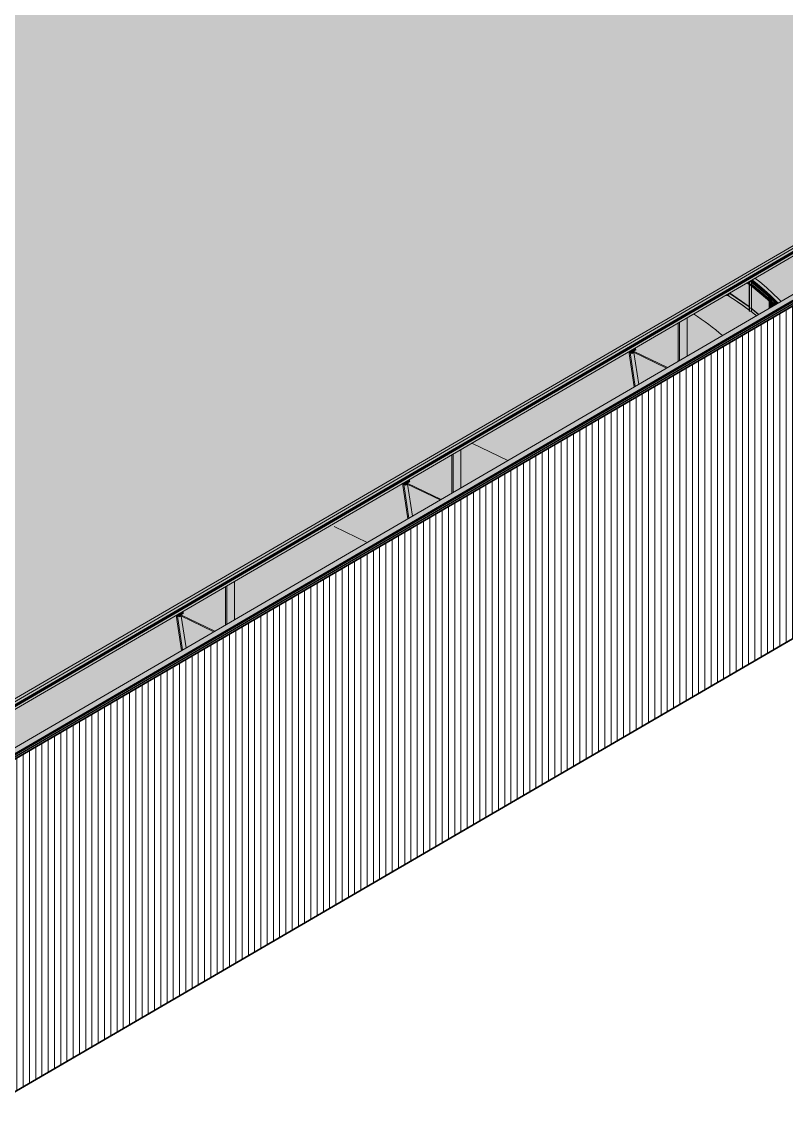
# Model space of a CAD drawing. Header units: inches. Extents: x 27328 to 52026, y -4075 to 4147.
# Drawn here: x 44975 to 45633, y -1983 to -1039 of the extents above; entities that cross this region are included whole.
import ezdxf

# ---------------------------------------------------------------- set-up
doc = ezdxf.new("R2010")
doc.units = ezdxf.units.IN
doc.header["$MEASUREMENT"] = 0
for name, color, linetype, lineweight in [('A-FLOR', 192, 'Continuous', 9), ('A-FLOR-HRAL', 11, 'Continuous', 9), ('A-FLOR-OTLN', 90, 'Continuous', 9), ('A-GLAZ-CWMG', 51, 'Continuous', 9), ('A-ROOF', 132, 'Continuous', 9), ('A-WALL-PATT', 111, 'Continuous', 9), ('C-BLDG-PADS', 91, 'Continuous', 9), ('C-TOPO', 7, 'Continuous', 9), ('L-SITE-WALL', 31, 'Continuous', 9), ('S-BEAM', 12, 'Continuous', 9)]:
    doc.layers.add(name, color=color, linetype=linetype, lineweight=lineweight)
pattern_1 = [(90, (-84912.738, -32813.308), (-5.388, -3.138), [])]

# ---------------------------------------------------------------- blocks, each defined once
blk = doc.blocks.new('Girt_Z - 10_D-1076032-Axon - Looking South West')
at = {"layer": 'S-BEAM'}
for points in [[(-33109.26, -2349.27), (-30973.4, -1105.25), (-30978.1, -1103.19), (-33109.26, -2344.48)], [(-33109.26, -2350.14), (-30970.65, -1104.51), (-30971.08, -1103.9), (-33109.26, -2349.27)]]:
    blk.add_hatch(color=256, dxfattribs=at).paths.add_polyline_path(points, flags=0)
for p, q in [((-30978, -1103.07), (-33109.26, -2344.42)), ((-33109.26, -2349.27), (-30971.08, -1103.9)), ((-33109.26, -2350.14), (-30970.65, -1104.51))]:
    blk.add_line(p, q, dxfattribs=at)
blk = doc.blocks.new('Girt_Z - 10_D-1074189-Axon - Looking South West')
at = {"layer": 'S-BEAM'}
for points in [[(-33109.26, -2309.24), (-30970.65, -1063.62), (-30971.08, -1063), (-33109.26, -2308.38)], [(-33109.26, -2311.25), (-30970.65, -1065.62), (-30970.65, -1063.62), (-33109.26, -2309.24)], [(-33109.26, -2308.38), (-30973.4, -1064.36), (-30974.38, -1063.89), (-33108.73, -2306.85), (-33108.83, -2306.35), (-33109.26, -2306.85), (-33109.26, -2307.85)]]:
    blk.add_hatch(color=256, dxfattribs=at).paths.add_polyline_path(points, flags=0)
for p, q in [((-33109.26, -2308.38), (-30971.08, -1063)), ((-33109.26, -2309.24), (-30970.65, -1063.62)), ((-33109.26, -2311.32), (-30970.69, -1065.72))]:
    blk.add_line(p, q, dxfattribs=at)
blk = doc.blocks.new('Rectangular Mullion - Profile_Polycarbonate_Upper and left-984191-Axon - Looking South West')
at = {"layer": 'A-GLAZ-CWMG'}
blk.add_hatch(color=256, dxfattribs=at).paths.add_polyline_path([(-33108.73, -2307.03), (-30957.81, -1054.23), (-30957.81, -1051.83), (-33108.73, -2304.62)], flags=0)
for p, q in [((-33108.73, -2304.62), (-30957.81, -1051.83)), ((-33108.73, -2307.03), (-30957.81, -1054.23))]:
    blk.add_line(p, q, dxfattribs=at)
blk = doc.blocks.new('Rectangular Mullion - Profile_Polycarbonate_Lower-984192-Axon - Looking South West')
at = {"layer": 'A-GLAZ-CWMG'}
for points in [[(-33109.26, -2350.55), (-30959.33, -1098.11), (-30959.38, -1098.08), (-33109.26, -2350.32)], [(-33109.26, -2352.17), (-30959.33, -1099.96), (-30959.33, -1098.55), (-33109.26, -2351.01), (-33109.26, -2351.22)], [(-33108.78, -2353.47), (-33108.73, -2353.44), (-33108.73, -2352.21), (-30959.11, -1100.06), (-30959.33, -1099.96), (-33109.26, -2352.17), (-33109.26, -2353.23)], [(-33108.73, -2353.54), (-30957.81, -1100.75), (-30957.81, -1099.51), (-33108.73, -2352.31)]]:
    blk.add_hatch(color=256, dxfattribs=at).paths.add_polyline_path(points, flags=0)
for p, q in [((-30959.38, -1098.08), (-33109.26, -2350.27)), ((-30959.11, -1098.21), (-33109.26, -2350.55)), ((-30959.11, -1098.42), (-33109.26, -2350.76)), ((-30959.33, -1099.96), (-33109.26, -2352.17)), ((-30957.9, -1099.47), (-33108.83, -2352.26)), ((-30957.81, -1099.51), (-33108.73, -2352.31)), ((-30957.81, -1100.75), (-33108.73, -2353.54))]:
    blk.add_line(p, q, dxfattribs=at)
blk = doc.blocks.new('Railing - 2_ 8_-939652-Axon - Looking South West')
at = {"layer": 'A-FLOR-HRAL', "transparency": 33554466}
blk.add_hatch(color=256, dxfattribs=at).paths.add_polyline_path([(-31290.23, -1284.93), (-31287.54, -1283.37), (-31290.23, -1280.93), (-31290.23, -1284.32)], flags=0)
blk = doc.blocks.new('Railing - 2_ x 1_2_-939656-Axon - Looking South West')
at = {"layer": 'A-FLOR-HRAL'}
for points in [[(-31291.65, -1285.76), (-31291.4, -1285.61), (-31291.4, -1274), (-31291.65, -1273.8), (-31291.65, -1279.93)], [(-31291.4, -1274), (-31291.41, -1273.8), (-31291.62, -1273.8)], [(-31291.4, -1285.61), (-31290.23, -1284.93), (-31290.34, -1280.76), (-31291.01, -1279.93), (-31291.01, -1279.28), (-31290.15, -1279.01), (-31289.67, -1279.46), (-31289.67, -1277.99), (-31291.01, -1276.74), (-31291.01, -1275.89), (-31290.15, -1275.63), (-31289.67, -1276.07), (-31289.67, -1275.41), (-31291.4, -1274), (-31291.4, -1283.48)], [(-31290.23, -1284.93), (-31289.67, -1284.61), (-31289.67, -1281.38), (-31290.23, -1280.93), (-31290.23, -1284.32)]]:
    blk.add_hatch(color=256, dxfattribs=at).paths.add_polyline_path(points, flags=0)
for p, q in [((-31291.4, -1274), (-31291.65, -1273.77)), ((-31291.65, -1285.77), (-31291.65, -1273.77)), ((-31291.4, -1285.62), (-31291.4, -1274)), ((-31289.67, -1276.07), (-31289.67, -1275.48)), ((-31289.67, -1279.46), (-31289.67, -1277.99)), ((-31289.67, -1284.61), (-31289.67, -1281.38))]:
    blk.add_line(p, q, dxfattribs=at)
blk = doc.blocks.new('Railing - 2_ 8_-V136-Axon - Looking South West')
at = {"layer": 'A-FLOR-HRAL', "transparency": 33554466}
blk.add_hatch(color=256, dxfattribs=at).paths.add_polyline_path([(-31300.74, -1291.05), (-31291.65, -1285.76), (-31291.65, -1279.53), (-31297.06, -1274.78), (-31301.91, -1270.73), (-31307.45, -1266.35), (-31307.45, -1285.47), (-31301.91, -1290.07)], flags=0)
at = {"layer": 'A-FLOR-HRAL'}
for p, q in [((-31307.58, -1285.37), (-31300.7, -1291.09)), ((-31300.52, -1290.98), (-31307.37, -1285.3))]:
    blk.add_line(p, q, dxfattribs=at)
blk = doc.blocks.new('Railing - 2_ x 1_2_-V137-Axon - Looking South West')
at = {"layer": 'A-FLOR-HRAL'}
for points in [[(-31308.55, -1288.43), (-31308.55, -1262.5), (-31308.84, -1262.67), (-31308.84, -1288.21)], [(-31306.99, -1288.69), (-31306.92, -1288.55), (-31306.92, -1285.92), (-31307.45, -1285.47), (-31307.58, -1266.25), (-31308.16, -1265.72), (-31308.16, -1264.98), (-31307.34, -1264.67), (-31306.92, -1264.98), (-31306.92, -1263.38), (-31308.32, -1262.36), (-31308.55, -1262.5), (-31308.55, -1288.43), (-31307.58, -1288.26), (-31307.17, -1288.55)], [(-31306.92, -1285.92), (-31306.92, -1266.77), (-31307.45, -1266.35), (-31307.45, -1285.47)]]:
    blk.add_hatch(color=256, dxfattribs=at).paths.add_polyline_path(points, flags=0)
for p, q in [((-31308.84, -1288.21), (-31308.84, -1262.65)), ((-31308.55, -1288.43), (-31308.55, -1262.49)), ((-31306.92, -1264.99), (-31306.92, -1263.38)), ((-31306.92, -1285.92), (-31306.92, -1266.77)), ((-31306.92, -1288.67), (-31306.92, -1285.92))]:
    blk.add_line(p, q, dxfattribs=at)
blk = doc.blocks.new('Railing - 2_ 8_-V138-Axon - Looking South West')
at = {"layer": 'A-FLOR-HRAL', "transparency": 33554466}
blk.add_hatch(color=256, dxfattribs=at).paths.add_polyline_path([(-31308.84, -1284.5), (-31308.84, -1265.32), (-31310.86, -1263.84), (-31326.03, -1272.68), (-31311.28, -1282.82)], flags=0)
at = {"layer": 'A-FLOR-HRAL'}
for p, q in [((-31326.08, -1272.64), (-31308.84, -1284.5)), ((-31308.84, -1284.28), (-31325.91, -1272.54))]:
    blk.add_line(p, q, dxfattribs=at)
blk = doc.blocks.new('Railing - 2_ x 1_2_-V139-Axon - Looking South West')
at = {"layer": 'A-FLOR-HRAL'}
for points in [[(-31328.03, -1275.02), (-31328.03, -1273.84), (-31328.35, -1274.03), (-31328.35, -1274.82)], [(-31326.52, -1275.19), (-31326.5, -1274.96), (-31326.5, -1272.95), (-31328.03, -1273.84), (-31328.03, -1275.02), (-31327.14, -1274.8)]]:
    blk.add_hatch(color=256, dxfattribs=at).paths.add_polyline_path(points, flags=0)
for p, q in [((-31328.03, -1275.02), (-31328.03, -1273.83)), ((-31326.5, -1275.18), (-31326.5, -1272.94)), ((-31328.35, -1274.82), (-31328.35, -1274.01))]:
    blk.add_line(p, q, dxfattribs=at)
blk = doc.blocks.new('Railing - Railing-939582-Axon - Looking South West')
at = {"layer": 'A-FLOR-HRAL'}
h = blk.add_hatch(color=256, dxfattribs=at)
h.paths.add_polyline_path([(-31287.54, -1283.37), (-31286.99, -1283.04), (-31291.01, -1279.28), (-31291.01, -1280.13), (-31290.51, -1280.6)], flags=0)
h.paths.add_polyline_path([(-31291.65, -1279.53), (-31291.65, -1278.68), (-31295.7, -1275.09), (-31301.91, -1269.88), (-31308.16, -1265.04), (-31308.16, -1265.82), (-31305.57, -1267.84), (-31296.35, -1275.38), (-31293.11, -1278.17)], flags=0)
h.paths.add_polyline_path([(-31308.84, -1265.32), (-31308.84, -1264.48), (-31310.22, -1263.47), (-31310.86, -1263.84)], flags=0)
h = blk.add_hatch(color=256, dxfattribs=at)
h.paths.add_polyline_path([(-31286.99, -1283.04), (-31286.28, -1282.63), (-31290.15, -1279.01), (-31291.01, -1279.28), (-31289.24, -1280.93)], flags=0)
h.paths.add_polyline_path([(-31291.65, -1278.68), (-31291.65, -1277.61), (-31296.28, -1273.59), (-31303.64, -1267.56), (-31307.55, -1264.75), (-31308.16, -1264.98), (-31304.49, -1267.84), (-31296.07, -1274.78), (-31293.11, -1277.32)], flags=0)
h.paths.add_polyline_path([(-31308.84, -1264.48), (-31308.84, -1263.57), (-31309.53, -1263.07), (-31310.22, -1263.47)], flags=0)
h = blk.add_hatch(color=256, dxfattribs=at)
h.paths.add_polyline_path([(-31285.38, -1282.1), (-31284.85, -1281.8), (-31289.75, -1277.07), (-31291.01, -1275.89), (-31291.01, -1276.74), (-31286.07, -1281.4)], flags=0)
h.paths.add_polyline_path([(-31291.65, -1276.14), (-31291.65, -1275.29), (-31296.98, -1270.61), (-31304.36, -1264.55), (-31307.76, -1262.03), (-31308.16, -1262.43), (-31303.08, -1266.42), (-31296.47, -1271.9), (-31291.87, -1275.93)], flags=0)
h = blk.add_hatch(color=256, dxfattribs=at)
h.paths.add_polyline_path([(-31284.85, -1281.8), (-31284.28, -1281.23), (-31289.16, -1276.55), (-31290.21, -1275.64), (-31290.99, -1275.91), (-31285.24, -1281.4)], flags=0)
h.paths.add_polyline_path([(-31291.65, -1275.29), (-31291.65, -1274.22), (-31295.76, -1270.64), (-31303.33, -1264.42), (-31307.07, -1261.64), (-31307.55, -1262.03), (-31296.16, -1271.31), (-31291.87, -1275.08)], flags=0)
for p, q in [((-31308.81, -1265.31), (-31310.86, -1263.79)), ((-31310.22, -1263.42), (-31308.81, -1264.47)), ((-31308.8, -1263.56), (-31309.53, -1263.01)), ((-31287.48, -1283.4), (-31291.18, -1279.92)), ((-31290.97, -1279.26), (-31286.93, -1283.07)), ((-31286.22, -1282.66), (-31290.1, -1279))]:
    blk.add_line(p, q, dxfattribs=at)
for points in [[(-31291.61, -1276.13, 0), (-31293.11, -1274.78, 0), (-31300.12, -1268.76, 0), (-31307.55, -1262.88, 0), (-31308.31, -1262.3, 0)], [(-31307.55, -1262.03, 0), (-31300.12, -1267.91, 0), (-31293.11, -1273.93, 0), (-31291.61, -1275.28, 0)], [(-31291.63, -1274.22, 0), (-31292.33, -1273.59, 0), (-31299.36, -1267.56, 0), (-31306.8, -1261.68, 0)], [(-31308.14, -1264.97, 0), (-31307.55, -1265.42, 0), (-31300.12, -1271.3, 0), (-31293.11, -1277.32, 0), (-31291.61, -1278.67, 0)], [(-31291.61, -1279.52, 0), (-31293.11, -1278.17, 0), (-31300.12, -1272.15, 0), (-31307.55, -1266.27, 0), (-31308.14, -1265.82, 0)], [(-31291.63, -1277.61, 0), (-31292.33, -1276.98, 0), (-31299.36, -1270.95, 0), (-31306.8, -1265.07, 0), (-31307.33, -1264.66, 0)], [(-31290.97, -1275.87, 0), (-31286.52, -1280.09, 0), (-31284.77, -1281.82, 0)], [(-31285.31, -1282.13, 0), (-31286.52, -1280.93, 0), (-31290.97, -1276.72, 0)], [(-31284.05, -1281.4, 0), (-31285.73, -1279.75, 0), (-31290.1, -1275.61, 0)]]:
    blk.add_polyline3d(points, dxfattribs=at)
for name in ['Railing - 2_ 8_-V138-Axon - Looking South West', 'Railing - 2_ x 1_2_-V137-Axon - Looking South West', 'Railing - 2_ x 1_2_-V139-Axon - Looking South West', 'Railing - 2_ 8_-V136-Axon - Looking South West', 'Railing - 2_ x 1_2_-939656-Axon - Looking South West', 'Railing - 2_ 8_-939652-Axon - Looking South West']:
    blk.add_blockref(name, (0, 0))
blk = doc.blocks.new('Top Rail Type - Top Rail_Internal_-939601-Axon - Looking South West')
at = {"layer": 'A-FLOR-HRAL'}
for points in [[(-31283.71, -1281.14), (-31281.53, -1279.63), (-31285.29, -1275.86), (-31294.36, -1267.58), (-31298.75, -1263.85), (-31303.93, -1259.8), (-31306.17, -1261.11), (-31297.38, -1268.31), (-31290.6, -1274.39), (-31284.24, -1280.6)], [(-31283.8, -1281.19), (-31283.71, -1281.14), (-31290.6, -1274.39), (-31297.84, -1267.91), (-31305, -1262.03), (-31300.09, -1266.2), (-31290.35, -1274.78), (-31284.05, -1280.93)]]:
    blk.add_hatch(color=256, dxfattribs=at).paths.add_polyline_path(points, flags=0)
for points in [[(-31306.42, -1261.19, 0), (-31301.64, -1264.96, 0), (-31295.83, -1269.86, 0), (-31290.36, -1274.81, 0), (-31285.22, -1279.79, 0), (-31283.81, -1281.25, 0)], [(-31303.92, -1259.73, 0), (-31299.78, -1262.99, 0), (-31293.92, -1267.92, 0), (-31288.39, -1272.9, 0), (-31283.2, -1277.91, 0), (-31281.53, -1279.64, 0)]]:
    blk.add_polyline3d(points, dxfattribs=at)
blk = doc.blocks.new('columns and girder2 - one-V155-Axon - Looking South West')
at = {"layer": 'S-BEAM'}
h = blk.add_hatch(color=256, dxfattribs=at)
h.paths.add_polyline_path([(-32577.91, -2034.93), (-32576.95, -2034.37), (-32581.31, -2005.27), (-32581.99, -2004.94), (-32582.01, -2004.22), (-32582.47, -2004.48), (-32578.43, -2031.46)], flags=0)
h.paths.add_polyline_path([(-32540.06, -2012.89), (-32538.95, -2012.09), (-32538.95, -1979.14), (-32540.06, -1979.78), (-32540.06, -2012.59)], flags=0)
h = blk.add_hatch(color=256, dxfattribs=at)
h.paths.add_polyline_path([(-32574, -2032.66), (-32550.08, -2018.73), (-32578.12, -2005.17), (-32575.31, -2023.9)], flags=0)
h.paths.add_polyline_path([(-32547.02, -2016.94), (-32540.06, -2012.89), (-32540.06, -1979.78), (-32576.16, -2000.81), (-32576.16, -2002.85), (-32549.74, -2015.62)], flags=0)
for points in [[(-32538.95, -2012.24), (-32532.21, -2008.32), (-32532.21, -1975.21), (-32538.95, -1979.14), (-32538.95, -1993.43)], [(-32579.78, -2006.02), (-32579.9, -2002.99), (-32581.99, -2004.21), (-32581.99, -2004.94)], [(-32576.95, -2034.37), (-32574, -2032.66), (-32578.23, -2005.12), (-32579.78, -2006.02), (-32581.31, -2005.27), (-32578.43, -2024.49)], [(-32579.78, -2006.02), (-32578.43, -2005.02), (-32578.43, -2004.17), (-32576.16, -2002.85), (-32576.16, -2000.81), (-32579.78, -2002.91)], [(-32549.29, -2018.26), (-32547.02, -2016.94), (-32576.16, -2002.85), (-32578.43, -2004.17), (-32550.64, -2017.61)], [(-32550.08, -2018.73), (-32549.29, -2018.26), (-32578.43, -2004.17), (-32578.43, -2005.02), (-32552.23, -2017.69)]]:
    blk.add_hatch(color=256, dxfattribs=at).paths.add_polyline_path(points, flags=0)
for p, q in [((-32540.06, -2012.95), (-32540.06, -1979.72)), ((-32538.95, -1979.07), (-32538.95, -2012.09)), ((-32532.21, -1975.15), (-32532.21, -2008.17)), ((-32582.48, -2004.43), (-32577.9, -2034.99)), ((-32581.99, -2004.14), (-32581.99, -2004.94)), ((-32581.99, -2004.94), (-32579.78, -2006.02)), ((-32576.94, -2034.43), (-32581.31, -2005.27)), ((-32579.78, -2006.02), (-32579.78, -2002.85)), ((-32579.78, -2006.02), (-32578.43, -2005.23)), ((-32578.43, -2004.17), (-32576.16, -2002.85)), ((-32549.24, -2018.29), (-32578.43, -2004.17)), ((-32578.43, -2004.17), (-32578.43, -2005.02)), ((-32578.43, -2005.02), (-32550.03, -2018.75)), ((-32578.12, -2005.17), (-32573.99, -2032.71))]:
    blk.add_line(p, q, dxfattribs=at)
blk = doc.blocks.new('columns and girder2 - one-V157-Axon - Looking South West')
at = {"layer": 'S-BEAM'}
h = blk.add_hatch(color=256, dxfattribs=at)
h.paths.add_polyline_path([(-31602.97, -1467.09), (-31602.01, -1466.53), (-31606.38, -1437.43), (-31607.06, -1437.1), (-31607.08, -1436.37), (-31607.54, -1436.64), (-31603.49, -1463.62)], flags=0)
h.paths.add_polyline_path([(-31565.12, -1445.04), (-31564.01, -1444.25), (-31564.01, -1411.29), (-31565.12, -1411.94), (-31565.12, -1444.75)], flags=0)
h = blk.add_hatch(color=256, dxfattribs=at)
h.paths.add_polyline_path([(-31599.06, -1464.81), (-31575.15, -1450.88), (-31603.18, -1437.32), (-31600.38, -1456.06)], flags=0)
h.paths.add_polyline_path([(-31572.08, -1449.09), (-31565.12, -1445.04), (-31565.12, -1411.94), (-31601.22, -1432.96), (-31601.22, -1435), (-31574.8, -1447.78)], flags=0)
for points in [[(-31564.01, -1444.4), (-31557.28, -1440.47), (-31557.28, -1407.37), (-31564.01, -1411.29), (-31564.01, -1437.14)], [(-31604.84, -1438.17), (-31603.49, -1437.14), (-31603.49, -1436.33), (-31601.22, -1435), (-31601.22, -1432.96), (-31604.84, -1435.07), (-31604.84, -1437.14)], [(-31604.84, -1438.17), (-31604.96, -1435.14), (-31607.06, -1436.36), (-31606.97, -1437.14)], [(-31602.01, -1466.53), (-31599.06, -1464.81), (-31603.29, -1437.27), (-31604.84, -1438.17), (-31606.37, -1437.43), (-31603.49, -1456.64)], [(-31574.35, -1450.42), (-31572.08, -1449.09), (-31601.22, -1435), (-31603.49, -1436.33), (-31601.81, -1437.14)], [(-31575.15, -1450.88), (-31574.35, -1450.42), (-31603.49, -1436.33), (-31603.49, -1437.17), (-31577.3, -1449.84)]]:
    blk.add_hatch(color=256, dxfattribs=at).paths.add_polyline_path(points, flags=0)
for p, q in [((-31565.12, -1445.1), (-31565.12, -1411.92)), ((-31564.01, -1411.27), (-31564.01, -1444.25)), ((-31557.28, -1407.35), (-31557.28, -1440.32)), ((-31607.55, -1436.58), (-31602.96, -1467.14)), ((-31607.06, -1436.3), (-31607.06, -1437.1)), ((-31607.06, -1437.1), (-31604.84, -1438.17)), ((-31602, -1466.58), (-31606.37, -1437.43)), ((-31604.84, -1438.17), (-31604.84, -1435)), ((-31604.84, -1438.17), (-31603.49, -1437.39)), ((-31603.49, -1436.33), (-31601.22, -1435)), ((-31574.3, -1450.44), (-31603.49, -1436.33)), ((-31603.49, -1436.33), (-31603.49, -1437.17)), ((-31603.49, -1437.17), (-31575.09, -1450.91)), ((-31603.18, -1437.32), (-31599.06, -1464.86))]:
    blk.add_line(p, q, dxfattribs=at)
blk = doc.blocks.new('columns and girder2 - one-V158-Axon - Looking South West')
at = {"layer": 'S-BEAM'}
h = blk.add_hatch(color=256, dxfattribs=at)
h.paths.add_polyline_path([(-31407.99, -1353.52), (-31407.02, -1352.96), (-31411.39, -1323.86), (-31412.07, -1323.53), (-31412.09, -1322.8), (-31412.55, -1323.07), (-31409.95, -1340.4)], flags=0)
h.paths.add_polyline_path([(-31370.14, -1331.47), (-31369.03, -1330.68), (-31369.03, -1297.72), (-31370.14, -1298.37), (-31370.14, -1331.18)], flags=0)
h = blk.add_hatch(color=256, dxfattribs=at)
h.paths.add_polyline_path([(-31404.08, -1351.24), (-31380.16, -1337.31), (-31408.2, -1323.75), (-31405.7, -1340.4)], flags=0)
h.paths.add_polyline_path([(-31377.09, -1335.53), (-31370.14, -1331.47), (-31370.14, -1298.37), (-31406.23, -1319.39), (-31406.23, -1321.43), (-31379.81, -1334.21)], flags=0)
for points in [[(-31369.03, -1330.83), (-31362.29, -1326.9), (-31362.29, -1293.8), (-31369.03, -1297.72)], [(-31409.85, -1324.6), (-31408.51, -1323.61), (-31408.51, -1322.76), (-31406.23, -1321.43), (-31406.23, -1319.39), (-31409.85, -1321.5)], [(-31409.85, -1324.6), (-31409.98, -1321.57), (-31412.07, -1322.79), (-31412.07, -1323.53)], [(-31407.02, -1352.96), (-31404.08, -1351.24), (-31408.31, -1323.7), (-31409.85, -1324.6), (-31411.39, -1323.86), (-31408.91, -1340.4)], [(-31379.37, -1336.85), (-31377.09, -1335.53), (-31406.23, -1321.43), (-31408.51, -1322.76), (-31403.8, -1325.03)], [(-31380.16, -1337.31), (-31379.37, -1336.85), (-31408.51, -1322.76), (-31408.51, -1323.61), (-31382.31, -1336.27)]]:
    blk.add_hatch(color=256, dxfattribs=at).paths.add_polyline_path(points, flags=0)
for p, q in [((-31370.14, -1331.48), (-31370.14, -1298.35)), ((-31369.03, -1297.71), (-31369.03, -1330.68)), ((-31362.29, -1293.78), (-31362.29, -1326.75)), ((-31412.55, -1323.06), (-31407.98, -1353.57)), ((-31412.07, -1322.78), (-31412.07, -1323.53)), ((-31412.07, -1323.53), (-31409.85, -1324.6)), ((-31407.02, -1353.01), (-31411.39, -1323.86)), ((-31409.85, -1324.6), (-31409.85, -1321.48)), ((-31409.85, -1324.6), (-31408.51, -1323.82)), ((-31408.51, -1322.76), (-31406.23, -1321.43)), ((-31379.36, -1336.85), (-31408.51, -1322.76)), ((-31408.51, -1322.76), (-31408.51, -1323.61)), ((-31408.51, -1323.61), (-31380.15, -1337.32)), ((-31408.2, -1323.75), (-31404.07, -1351.29))]:
    blk.add_line(p, q, dxfattribs=at)
blk = doc.blocks.new('L-Angle - L2X2X3_16-1030607-Axon - Looking South West')
at = {"layer": 'S-BEAM'}
blk.add_line((-33111.39, -2355.12), (-30963.54, -1104.12), dxfattribs=at)

msp = doc.modelspace()

# ---------------------------------------------------------------- hatches: boundary and pattern name
at = {"layer": 'A-FLOR'}
h = msp.add_hatch(color=256, dxfattribs=at)
h.paths.add_polyline_path([(44449.49, -1966.63), (44451.71, -1965.34), (44432.97, -1956.28), (44432.75, -1958.04), (44432.29, -1958.31), (44448.12, -1965.97)], flags=0)
h.paths.add_polyline_path([(44431.25, -1957.81), (44431.25, -1955.45), (44429.82, -1954.76), (44429.3, -1956.86), (44430.58, -1957.48)], flags=0)
h.paths.add_polyline_path([(44426.44, -1955.48), (44426.96, -1953.37), (44420.65, -1950.32), (44418.44, -1951.61)], flags=0)
h.paths.add_polyline_path([(44471.69, -1953.7), (44473.4, -1952.7), (44468.62, -1950.54), (44467.95, -1950.38), (44456.62, -1945.13), (44456.62, -1946.41), (44471.32, -1953.52)], flags=0)
h.paths.add_polyline_path([(44474.87, -1951.85), (44475.98, -1951.2), (44469.99, -1948.43), (44470, -1949.49), (44474.46, -1951.65)], flags=0)
h.paths.add_polyline_path([(44478.66, -1949.64), (44527.21, -1921.36), (44522.57, -1890.96), (44447.72, -1934.67), (44478.44, -1949.54)], flags=0)
h.paths.add_polyline_path([(44454.9, -1945.58), (44454.9, -1944.21), (44441.92, -1937.93), (44440.64, -1938.68), (44453.82, -1945.05)], flags=0)
h.paths.add_polyline_path([(44572.9, -1894.75), (44722.2, -1807.79), (44717.55, -1777.39), (44572.9, -1861.64), (44572.9, -1872.5)], flags=0)
h.paths.add_polyline_path([(44767.89, -1781.18), (44917.19, -1694.23), (44912.54, -1663.82), (44767.89, -1748.07), (44767.89, -1775.75)], flags=0)
h.paths.add_polyline_path([(44962.88, -1667.61), (45112.17, -1580.66), (45107.53, -1550.25), (44962.88, -1634.5)], flags=0)
h.paths.add_polyline_path([(45157.87, -1554.04), (45307.16, -1467.09), (45302.52, -1436.69), (45157.87, -1520.94), (45157.87, -1533.89)], flags=0)
h.paths.add_polyline_path([(45352.85, -1440.47), (45502.15, -1353.52), (45497.5, -1323.12), (45352.85, -1407.37), (45352.85, -1437.14)], flags=0)
h.paths.add_polyline_path([(45547.84, -1326.9), (45607.35, -1292.03), (45602.38, -1288.13), (45601.58, -1288.43), (45601.29, -1288.21), (45601.29, -1287.33), (45595.12, -1282.82), (45582.82, -1274.7), (45582.11, -1275.02), (45581.78, -1274.82), (45581.7, -1274.08), (45547.84, -1293.8)], flags=0)
at = {"layer": 'A-ROOF'}
for points in [[(43592.6, -2423.66), (45955.84, -1047.21), (44986.44, -624.71), (42623.2, -2001.16), (43550.05, -2405.12)], [(43592.6, -2426.1), (45955.84, -1049.65), (45955.84, -1047.21), (43592.6, -2423.66)]]:
    msp.add_hatch(color=256, dxfattribs=at).paths.add_polyline_path(points, flags=0)
at = {"layer": 'A-WALL-PATT'}
h = msp.add_hatch(dxfattribs=at)
h.set_pattern_fill('FP_24', color=256, style=0, pattern_type=2)
h.set_pattern_definition(pattern_1)
h.paths.add_polyline_path([(43798.74, -2519.25), (45947.05, -1267.79), (45947.05, -1187.25), (45949.56, -1185.79), (45949.56, -1102.94), (43798.74, -2355.67), (43798.74, -2501.34)], flags=0)
h = msp.add_hatch(dxfattribs=at)
h.set_pattern_fill('FP_24', color=256, style=0, pattern_type=2)
h.set_pattern_definition(pattern_1)
h.paths.add_polyline_path([(43798.74, -2641.93), (43804.97, -2638.3), (43804.97, -2554.39), (43833.26, -2537.92), (43834, -2538.28), (43834, -2621.39), (45645.49, -1566.3), (45645.49, -1487.89), (45646.5, -1487.3), (45680.57, -1503.78), (45680.71, -1503.31), (45680.8, -1503.01), (45680.85, -1502.86), (45683.02, -1501.8), (45683.59, -1501.83), (45685.58, -1502.98), (45685.78, -1503.1), (45685.81, -1503.07), (45685.81, -1506.31), (45712.63, -1519.28), (45712.77, -1518.81), (45712.86, -1518.52), (45712.91, -1518.36), (45715.08, -1517.31), (45715.65, -1517.33), (45717.64, -1518.48), (45717.84, -1518.61), (45717.87, -1518.57), (45717.87, -1521.82), (45720.06, -1522.87), (45721.33, -1522.13), (45721.47, -1443.32), (45721.56, -1443.03), (45721.61, -1442.87), (45723.78, -1441.81), (45724.47, -1441.9), (45725.31, -1442.25), (45725.31, -1441.41), (45726.32, -1440.82), (45786, -1469.86), (45786, -1362.42), (45858.74, -1320.05), (45858.74, -1442.1), (45860.76, -1440.92), (45860.76, -1357.02), (45913.39, -1326.46), (45914.03, -1326.77), (45914.03, -1409.89), (45945.37, -1391.64), (45945.47, -1269.54), (45947.05, -1268.61), (45947.02, -1268), (45587.84, -1477.2), (43798.74, -2519.25), (43798.74, -2598.08)], flags=0)
at = {"layer": 'C-BLDG-PADS'}
h = msp.add_hatch(color=256, dxfattribs=at)
h.paths.add_polyline_path([(43594.78, -2761.12), (43805.34, -2638.48), (43804.97, -2638.3), (43594.75, -2760.75), (42782.69, -2367.83), (42782.69, -2367.74), (42671.89, -2314.12), (42671.89, -2313.63), (42671.04, -2314.12), (42437.23, -2200.86), (42436.8, -2201.11), (43594.75, -2761.1)], flags=0)
h.paths.add_polyline_path([(43807.73, -2637.09), (43831.61, -2623.18), (43831.24, -2623), (43807.73, -2636.69)], flags=0)
h.paths.add_polyline_path([(43834, -2621.79), (45645.49, -1566.7), (45645.49, -1566.3), (43834, -2621.39)], flags=0)
h.paths.add_polyline_path([(42382.23, -2170.25), (42382.07, -2163.26), (42374.36, -2159.69), (42373.88, -2159.79), (42371.07, -2161.43), (42370.75, -2161.27), (42370.75, -2152.6), (42368.18, -2154.1), (42368.18, -2155.46), (42367.5, -2155.85), (42367.5, -2157.55), (42362.28, -2160.59), (42382.07, -2170.17)], flags=0)
h.paths.add_polyline_path([(42356.22, -2162.14), (42356.22, -2161.63), (42355.26, -2161.68)], flags=0)
h.paths.add_polyline_path([(45720.43, -1523.05), (45721.33, -1522.53), (45721.33, -1522.13), (45720.06, -1522.87)], flags=0)
h.paths.add_polyline_path([(45800.07, -1476.66), (45861.13, -1441.1), (45860.76, -1440.92), (45858.74, -1442.1), (45848.94, -1437.36), (45848.94, -1325.76), (45848.67, -1325.99), (45848.67, -1437.23), (45789.63, -1471.61), (45795.7, -1474.55)], flags=0)
h.paths.add_polyline_path([(46117.44, -1475.21), (46612.99, -1186.58), (46611.61, -1185.92), (46611.56, -1187.03), (46343.3, -1343.27), (46342.93, -1343.19), (46341.02, -1344.21), (46341.02, -1342.68), (46339.32, -1343.9), (46339.6, -1343.8), (46340.58, -1343.33), (46340.53, -1344.59), (46280.25, -1379.6), (46278.77, -1378.88), (46278.98, -1376.86), (46339.01, -1341.9), (46339.01, -1341.2), (46334.98, -1339.25), (46334.98, -1307.16), (46278.13, -1340.27), (46278.13, -1381.23), (46117.41, -1474.84), (45945.18, -1391.75), (45914.03, -1409.89), (45914.03, -1410.29), (45945.4, -1392.02), (46117.41, -1475.2)], flags=0)
h.paths.add_polyline_path([(45863.52, -1439.71), (45911.64, -1411.68), (45911.27, -1411.5), (45863.52, -1439.31)], flags=0)
h.paths.add_polyline_path([(46278.13, -1331.89), (46334.98, -1298.78), (46334.98, -1264.27), (46278.13, -1297.38), (46278.13, -1313.7)], flags=0)
h.paths.add_polyline_path([(45607.51, -1292.15), (45609.4, -1291.05), (45603.21, -1285.92), (45603.21, -1288.75), (45607.35, -1292.03)], flags=0)
h.paths.add_polyline_path([(46278.13, -1289), (46334.98, -1255.89), (46334.98, -1219.93), (46278.13, -1249.44)], flags=0)
h.paths.add_polyline_path([(45601.29, -1287.33), (45601.29, -1284.5), (45584.1, -1272.68), (45583.63, -1272.95), (45583.63, -1275.21), (45587.84, -1277.9), (45598.59, -1285.36)], flags=0)
h.paths.add_polyline_path([(45623.86, -1282.63), (45624.76, -1282.1), (45620.46, -1277.99), (45620.46, -1279.46), (45623.61, -1282.4)], flags=0)
h.paths.add_polyline_path([(45626, -1281.38), (45626.33, -1281.19), (45620.46, -1275.5), (45620.61, -1276.21), (45625.99, -1281.36)], flags=0)
h.paths.add_polyline_path([(45628.74, -1279.78), (45668.63, -1256.55), (45637.58, -1241.53), (45606.27, -1259.76), (45613.64, -1265.73), (45619.67, -1271.03), (45626.94, -1277.95), (45628.74, -1279.77)], flags=0)
h.paths.add_polyline_path([(45618.48, -1277.61), (45618.48, -1276.14), (45613.15, -1271.46), (45605.74, -1265.38), (45603.21, -1263.38), (45603.33, -1265.07), (45614.78, -1274.39), (45618.17, -1277.32)], flags=0)
h.paths.add_polyline_path([(45618.48, -1274.22), (45618.27, -1273.37), (45612.75, -1268.51), (45604.53, -1261.79), (45603.79, -1261.21), (45603.33, -1261.68), (45614.75, -1270.97), (45618.26, -1274.01)], flags=0)
h.paths.add_polyline_path([(45601.29, -1263.57), (45601.29, -1262.67), (45600.6, -1263.07)], flags=0)
h = msp.add_hatch(color=256, dxfattribs=at)
h.paths.add_polyline_path([(45609.4, -1291.05), (45618.48, -1285.76), (45618.48, -1279.53), (45613.08, -1274.78), (45608.22, -1270.73), (45603.21, -1266.77), (45603.21, -1285.92), (45608.22, -1290.07)], flags=0)
h.paths.add_polyline_path([(45620.46, -1284.61), (45622.59, -1283.37), (45620.46, -1281.38), (45620.46, -1284.32)], flags=0)
h.paths.add_polyline_path([(45601.29, -1284.5), (45601.29, -1265.32), (45599.27, -1263.84), (45584.1, -1272.68), (45598.85, -1282.82)], flags=0)
at = {"layer": 'L-SITE-WALL'}
h = msp.add_hatch(color=256, dxfattribs=at)
h.paths.add_polyline_path([(43798.74, -2355.67), (45949.56, -1102.94), (45949.01, -1102.68), (43798.74, -2355.12)], flags=0)
h.paths.add_polyline_path([(45936.73, -1105.25), (45939.18, -1104.07), (45939.48, -1104.65), (45945.66, -1101.05), (45940.22, -1098.54), (45932.56, -1103.24), (45935.2, -1104.51)], flags=0)

# ---------------------------------------------------------------- linework, layer by layer
at = {"layer": 'A-FLOR'}
for points in [[(45601.32, -1287.32, 0), (45595.12, -1282.82, 0), (45586.89, -1277.25, 0), (45582.87, -1274.68, 0)], [(45607.4, -1292.01, 0), (45602.96, -1288.55, 0), (45602.4, -1288.12, 0)]]:
    msp.add_polyline3d(points, dxfattribs=at)
at = {"layer": 'A-FLOR-OTLN'}
for p, q in [((45581.79, -1274), (45582.06, -1274.17)), ((45362.21, -1401.85), (45393.38, -1416.93)), ((45243.84, -1473.91), (45272.08, -1487.57))]:
    msp.add_line(p, q, dxfattribs=at)
for major_axis, start_param, end_param in [((360, 0), 0.616372, 0.70101), ((318, 0), 0.553012, 0.68886), ((360, 0), 0.586251, 0.612118)]:
    msp.add_ellipse((45307.76, -1397.91), major_axis=major_axis, ratio=0.53073, start_param=start_param, end_param=end_param, dxfattribs=at)
at = {"layer": 'A-ROOF'}
for p, q in [((43592.6, -2423.66), (45955.84, -1047.21)), ((45955.84, -1049.65), (43592.6, -2426.1))]:
    msp.add_line(p, q, dxfattribs=at)
at = {"layer": 'C-BLDG-PADS'}
msp.add_line((43833.99, -2621.79), (45645.49, -1566.7), dxfattribs=at)
at = {"layer": 'C-TOPO'}
msp.add_line((43833.99, -2621.79), (45645.49, -1566.7), dxfattribs=at)
at = {"layer": 'L-SITE-WALL'}
for p, q in [((45949.56, -1102.94), (43798.74, -2355.67)), ((43833.98, -2621.41), (45645.49, -1566.3))]:
    msp.add_line(p, q, dxfattribs=at)

# ---------------------------------------------------------------- block references
at = {"layer": 'A-FLOR-HRAL'}
for name in ['Railing - Railing-939582-Axon - Looking South West', 'Top Rail Type - Top Rail_Internal_-939601-Axon - Looking South West']:
    msp.add_blockref(name, (76910.13, 0), dxfattribs=at)
at = {"layer": 'A-GLAZ-CWMG'}
for name in ['Rectangular Mullion - Profile_Polycarbonate_Upper and left-984191-Axon - Looking South West', 'Rectangular Mullion - Profile_Polycarbonate_Lower-984192-Axon - Looking South West']:
    msp.add_blockref(name, (76910.13, 0), dxfattribs=at)
at = {"layer": 'S-BEAM'}
for name, p in [('Girt_Z - 10_D-1074189-Axon - Looking South West', (76910.13, 0)), ('Girt_Z - 10_D-1076032-Axon - Looking South West', (76910.13, 0)), ('L-Angle - L2X2X3_16-1030607-Axon - Looking South West', (76910.13, 0)), ('columns and girder2 - one-V158-Axon - Looking South West', (76910.13, 0)), ('columns and girder2 - one-V157-Axon - Looking South West', (76910.13, 0)), ('columns and girder2 - one-V155-Axon - Looking South West', (77690.08, 454.28))]:
    msp.add_blockref(name, p, dxfattribs=at)

doc.saveas('drawing.dxf')
